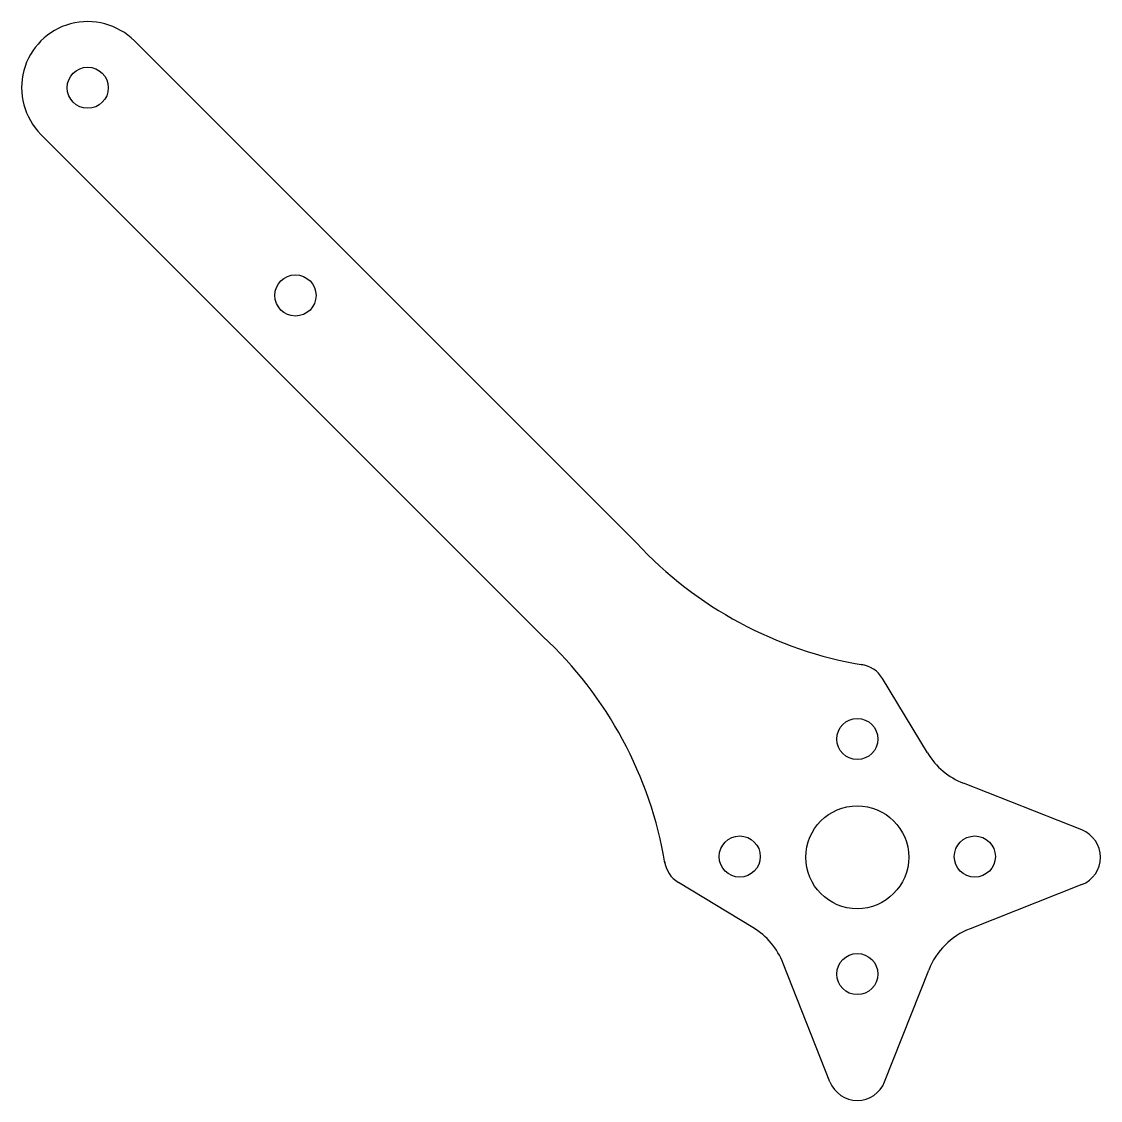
# Model space of a CAD drawing. Header units: millimetres. Extents: x -36.7 to 36.7, y -36.7 to 36.7.
import ezdxf

# ---------------------------------------------------------------- set-up
doc = ezdxf.new("R2010")
doc.units = ezdxf.units.MM
doc.layers.get('0').update_dxf_attribs({"lineweight": 25, "true_color": 0xffffff})

msp = doc.modelspace()

# ---------------------------------------------------------------- linework, layer by layer
for p, q in [((-29.031, 35.395), (5.129, 1.235)), ((-35.396, 29.032), (-1.235, -5.129)), ((24.95, -13.067), (21.878, -7.993)), ((35.45, -18.306), (27.393, -15.129)), ((13.067, -24.95), (7.993, -21.878)), ((35.45, -22.027), (27.844, -25.027)), ((18.306, -35.45), (15.129, -27.393)), ((22.027, -35.45), (25.027, -27.844))]:
    msp.add_line(p, q)
for centre, radius in [((-32.213, 32.213), 1.4), ((-18.073, 18.073), 1.4), ((20.167, -20.167), 3.5)]:
    msp.add_circle(centre, radius)
at = {"color": 7, "linetype": 'Continuous', "lineweight": 25, "true_color": 0xffffff}
for centre in [(20.167, -12.117), (12.167, -20.117), (28.167, -20.117), (20.167, -28.117)]:
    msp.add_circle(centre, 1.4, dxfattribs=at)
for centre, radius, start, end in [((-32.216, 32.216), 4.5, 44.951, 225.02423), ((25.019, 19.71), 27.146, 222.88889, 260.5622), ((-19.71, -25.019), 27.146, 9.4378, 47.11111), ((20.167, -9.029), 2, 31.19302, 82.38364), ((29.227, -10.478), 5, 211.19302, 248.47601), ((34.716, -20.167), 2, 291.52399, 68.47601), ((9.029, -20.167), 2, 187.61636, 238.80698), ((10.478, -29.227), 5, 21.52399, 58.80698), ((29.678, -29.678), 5, 111.52399, 158.47601), ((20.167, -34.716), 2, 201.52399, 338.47601)]:
    msp.add_arc(centre, radius, start, end)

doc.saveas('drawing.dxf')
